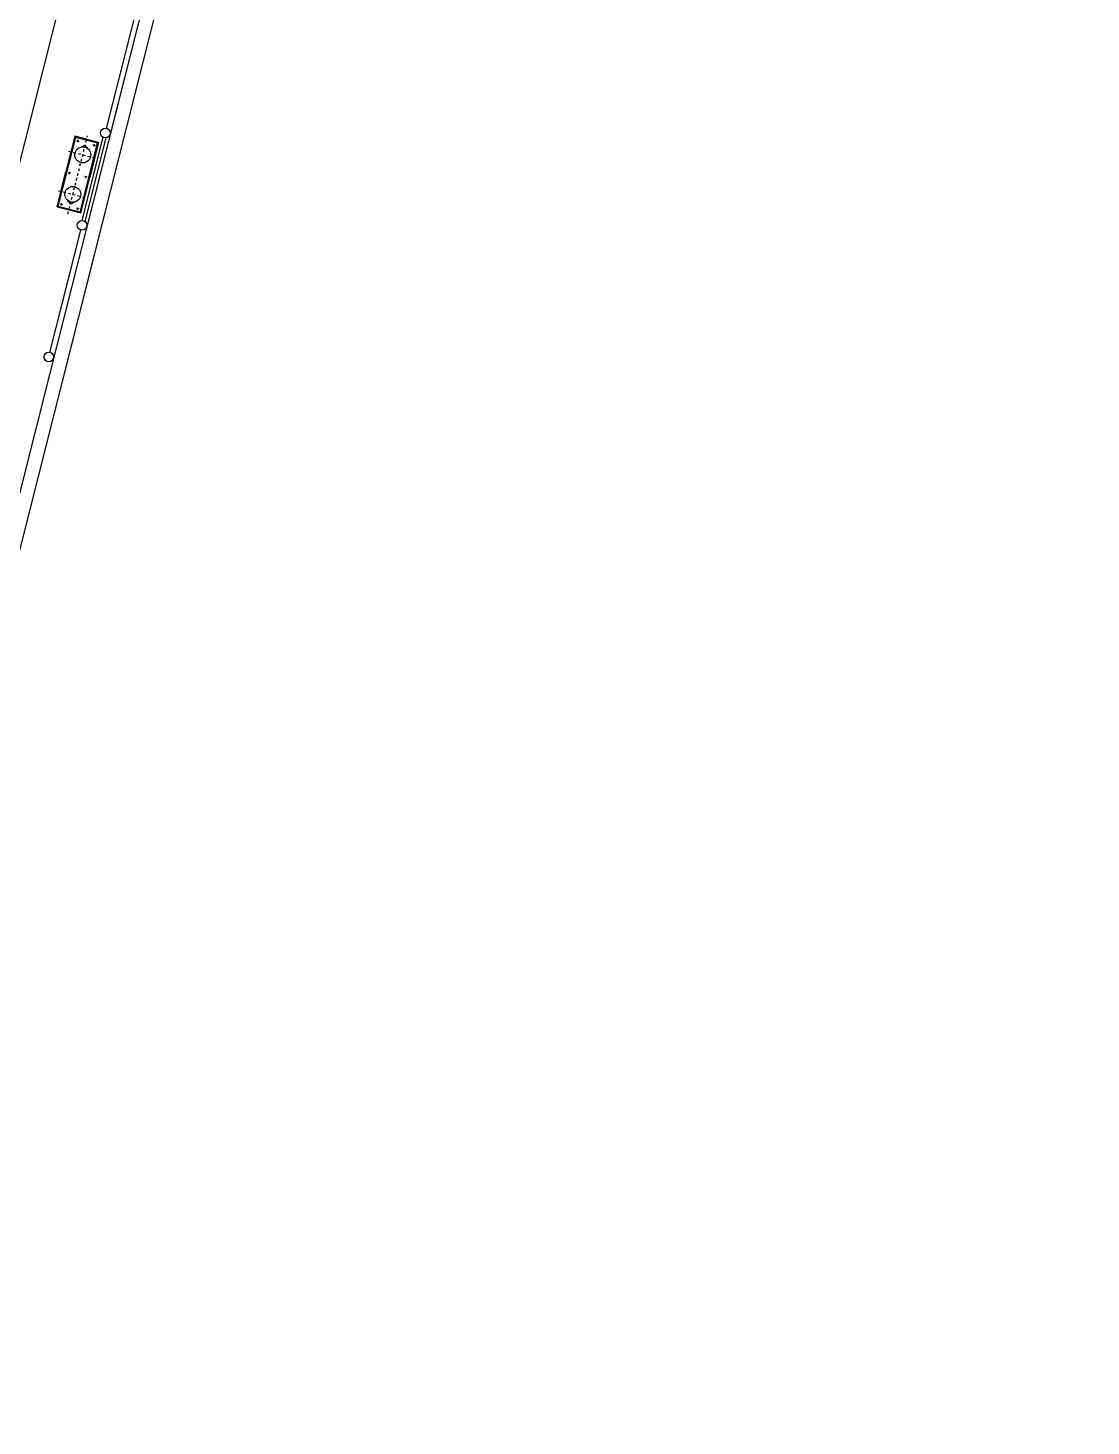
# Model space of a CAD drawing. Header units: metres. Extents: x 267365 to 277461, y 2088854 to 2108025.
# Drawn here: x 273119.6 to 273162.7, y 2095531.6 to 2095588.3 of the extents above; entities that cross this region are included whole.
import ezdxf

# ---------------------------------------------------------------- set-up
doc = ezdxf.new("R2010")
doc.units = ezdxf.units.M
doc.linetypes.add('DASHEDX2', pattern=[38.1, 25.4, -12.7])
doc.layers.add('BOAT', color=30, linetype='Continuous')

# ---------------------------------------------------------------- blocks, each defined once
blk = doc.blocks.new('8')
at = {"color": 0, "ltscale": 100}
blk.add_line((63087, 11458), (37787, 11458), dxfattribs=at)
at = {"color": 0, "linetype": 'DASHEDX2'}
for p, q in [((40638, 10963), (40638, 10637)), ((41088, 10963), (41088, 10632)), ((40486, 10892), (40518, 10892)), ((40502, 10908), (40502, 10876)), ((40844, 10892), (40876, 10892)), ((40861, 10908), (40861, 10876)), ((41235, 10890), (41203, 10891)), ((41219, 10906), (41219, 10875)), ((40416, 10800), (41305, 10800)), ((40486, 10708), (40518, 10708)), ((40502, 10692), (40502, 10724)), ((40844, 10708), (40876, 10708)), ((40861, 10692), (40861, 10724)), ((41234, 10706), (41202, 10706)), ((41218, 10690), (41218, 10722))]:
    blk.add_line(p, q, dxfattribs=at)
at = {"color": 0}
for p, q in [((40460, 10935), (40863, 10935)), ((40460, 10935), (40460, 10665)), ((41254, 10927), (40467, 10927)), ((40467, 10673), (40467, 10927)), ((40549, 10763), (40549, 10837)), ((41265, 10935), (40863, 10935)), ((41175, 10764), (41175, 10837)), ((41254, 10673), (41254, 10927)), ((41254, 10751), (41254, 10849)), ((41265, 10800), (41265, 10935)), ((40460, 10665), (40863, 10665)), ((40467, 10673), (41254, 10673)), ((41265, 10665), (40863, 10665)), ((41265, 10800), (41265, 10665)), ((35782, 10558), (38648, 10558)), ((38648, 10558), (73332, 10558)), ((38885, 10617), (40278, 10617)), ((40381, 10596), (41332, 10596)), ((40383, 10631), (41330, 10631)), ((41427, 10558), (76112, 10558)), ((41435, 10617), (42828, 10617)), ((26714, 10406), (84948, 10406))]:
    blk.add_line(p, q, dxfattribs=at)
at = {"color": 0, "linetype": 'ByBlock'}
blk.add_line((40460, 10665), (41265, 10665), dxfattribs=at)
at = {"color": 0}
for centre, radius in [((40638, 10800), 88), ((41087, 10800), 88), ((38832, 10617), 53.5), ((40332, 10617), 53.5), ((41382, 10617), 53.5)]:
    blk.add_circle(centre, radius, dxfattribs=at)
for centre, start, end in [((40564, 10800), 108.6207, 251.4849), ((41160, 10800), 288.5302, 71.3944)]:
    blk.add_arc(centre, 30.3, start, end, dxfattribs=at)

msp = doc.modelspace()

# ---------------------------------------------------------------- block references
at = {"layer": 'BOAT', "xscale": 0.003670803171036142, "yscale": 0.003670803171036142, "zscale": 0.003670803171036142, "rotation": 75.81463064815955}
msp.add_blockref('8', (273123.312, 2095427.214), dxfattribs=at)

doc.saveas('drawing.dxf')
